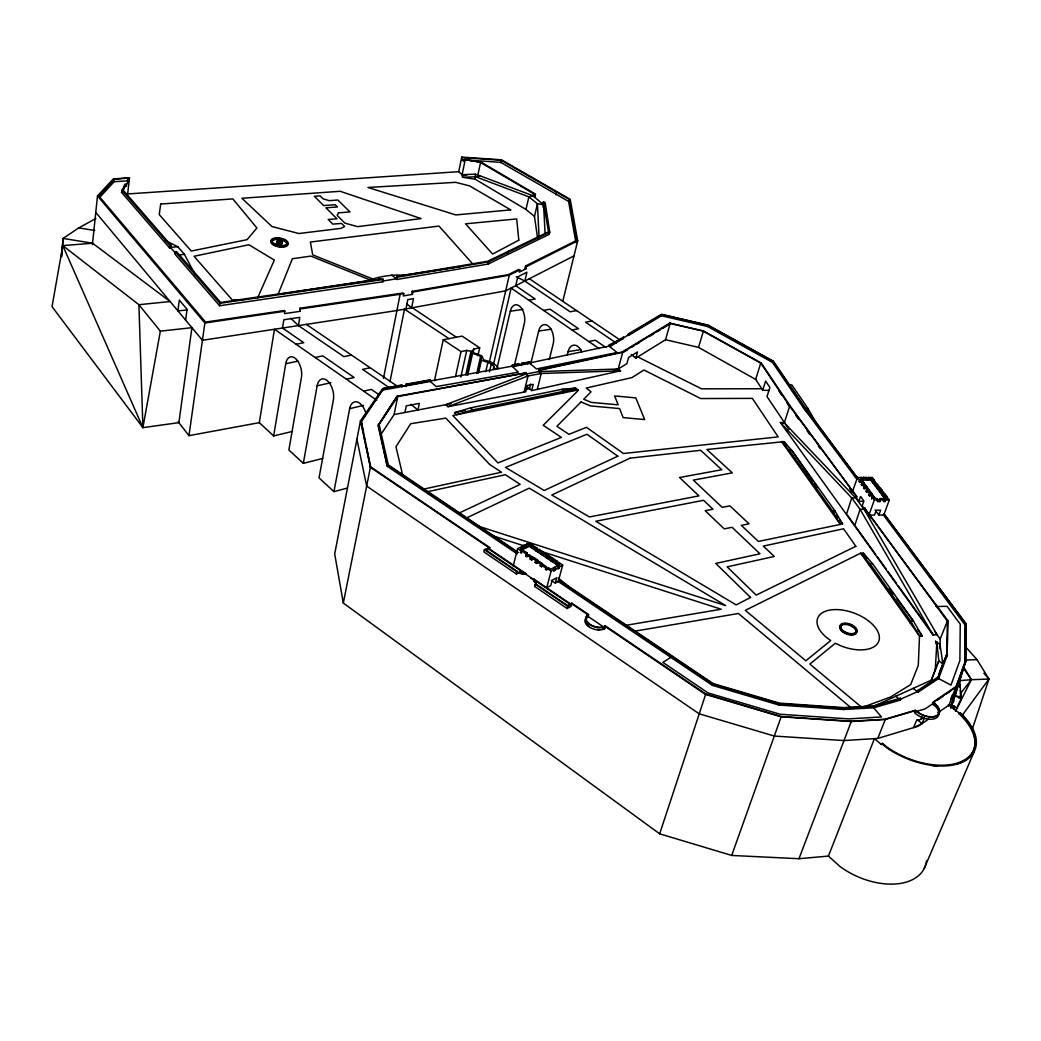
<?xml version="1.0" encoding="UTF-8"?>
<svg xmlns="http://www.w3.org/2000/svg" width="1041" height="1041" viewBox="0 0 1041 1041"><rect width="100%" height="100%" fill="white"/><g stroke="black" fill="none" stroke-linecap="round" stroke-linejoin="round"><path stroke-width="1.5" d="M965.111 625.081L964.89 662.167L965.619 623.585L883.926 513.825L883.471 515.035L965.111 625.081L965.619 623.832M965.723 624.457L965.514 661.803L951.045 707.633M948.689 706.11L965.84 661.035L966.035 623.715L883.926 513.825M947.336 638.406L946.985 655.986L948.156 621.165L864.472 508.099L864.043 509.309L937.134 634.776L932.957 634.893L780.555 422.75L784.289 422.815L855.702 497.949L864.043 509.309M558.835 579.707L713.189 683.586L779.397 703.143L843.77 707.594L873.724 705.902L900.361 698.225L900.4 700.072L899.84 699.539L917.355 691.705L917.876 690.404L938.331 676.871L946.711 654.425L947.375 621.061L864.472 508.099M939.945 648.621L940.192 639.005L947.375 621.061M478.535 372.886L481.397 360.264L480.682 356.178L472.627 353.263L471.026 351.298L466.758 350.414L460.994 351.585L443.245 339.769L434.5 380.642M930.732 681.504L935.286 669.48L936.874 642.089L935.586 641.282L936.757 643.989L937.004 643.377M951.071 704.913L950.784 705.668L951.071 704.913L955.404 707.06L950.719 705.772M61.419 256.177L63.124 238.428L78.713 227.901L95.876 218.532M61.653 256.75L63.124 238.428L92.545 243.204L170.138 301.539L138.908 304.701L62.798 245.624L52.05 306.653L142.903 427.643L178.883 422.646L191.921 327.681L160.353 331.142L138.908 304.701L142.903 427.643L62.798 245.624L92.545 243.204M92.389 244.726L97.49 195.942L113.378 178.844L129.487 177.842L127.666 193.938L458.717 171.687L462.1 174.68L466.706 175.395M99.819 197.283L114.081 181.72L114.328 179.39L129.487 177.842M126.247 184.179L123.189 190.165L171.14 245.429L170.841 247.81L169.592 247.927L121.55 192.39L124.777 184.27L126.247 184.179L125.987 186.495L129.175 178.466M127.457 180.874L127.718 178.558M169.592 247.927L169.891 245.533L121.81 190.061M175.33 251.805L175.018 254.199L219.612 305.755L382.893 281.786L383.335 279.469L382.711 278.832L220.601 302.437L176.58 251.701L175.33 251.805L219.963 303.308L219.612 305.755M185.61 320.094L187.068 309.307L179.325 300.107L177.907 310.856L187.432 309.958M292.508 431.403L273.653 435.932L259.3 422.659L188.968 435.659L204.869 322.996L97.49 195.942M950.836 707.958L955.612 692.421M259.3 422.659L274.46 329.255L376.673 400.225M114.328 179.39L98.973 196.124L205.545 322.085L284.453 310.504L284.674 313.614L300.159 311.324L299.951 308.227L403.023 293.002L403.778 293.627L403.322 295.956L412.47 294.356L412.288 291.376L412.47 294.356M273.653 435.932L285.741 363.712A14.027 7.664 77.2 0 1 295.618 358.638A14.027 7.664 77.2 0 1 301.422 377.519L288.877 450.011L303.321 463.362L322.801 458.417M299.951 308.227L300.159 311.324M351.194 355.124L343.855 356.647L298.416 325.599L299.808 317.375L283.855 319.769L282.488 328.032L303.777 342.723L296.06 344.259M954.727 696.754L955.131 695.583L961.455 697.431L960.934 699.279L961.272 698.446L959.399 678.927M303.321 463.362L317.141 385.795A14.262 7.938 76.7 0 1 327.447 380.811A14.262 7.938 76.7 0 1 333.354 400.03L319.027 477.884L333.94 491.651L347.46 488.034M952.996 700.242L955.078 695.922L956.757 686.566L965.514 661.803L955.131 695.583M142.903 427.643L160.353 331.142M333.94 491.651L349.659 408.671A14.509 8.237 76.2 0 1 356.998 401.904A14.509 8.237 76.2 0 1 365.664 412.535M401.722 384.975L401.865 386.601L401.722 384.975L382.815 388.384L360.472 420.824L334.695 553.968L343.309 603.038L659.669 833.815L731.693 855.442L798.954 858.721L828.597 856.066M363.309 433.056L361.253 420.967L383.439 388.722L402.125 385.352M543.402 202.11L548.542 231.805L487.695 261.265L396.712 276.516L396.257 278.832L396.894 279.469L488.112 264.063L549.245 234.342L549.752 232.182L545.198 202.748L544.378 202.032L543.402 202.11L542.908 204.231L543.883 204.153M396.894 279.469L396.712 276.516M383.452 378.43L400.134 294.265L403.778 293.627M360.993 422.256L383.439 388.722M525.744 372.483L525.822 374.07L538.926 371.598L618.198 369.021L620.501 370.83L531.704 390.596L533.226 384.35L527.266 385.521L525.757 391.754L447.955 406.693L445.808 404.689L525.822 374.07L526.121 372.847L397.115 396.205L378.065 425.574L387.291 466.342L517.247 553.89M343.309 603.038L370.401 467.318L360.472 420.824M361.253 420.967L370.895 468.528L370.232 465.444M389.985 381.605L404.494 309.164L448.983 338.637L462.1 336.126L479.68 347.824L477.884 355.749M405.925 308.904L407.786 299.626L413.485 298.611L411.611 307.876L406.745 303.816M952.983 707.529L950.914 706.917M397.115 396.205L378.95 424.234M380.759 434.722L394.084 414.565L397.74 396.556L526.121 372.847M387.291 466.342L378.312 424.286M406.029 384.194L406.172 385.821L406.029 384.194L430.154 379.835L430.245 381.461L436.218 386.588L518.301 372.197L512.159 366.185L512.445 364.975L518.678 363.843L518.795 365.417L518.678 363.843M404.91 412.496L406.289 405.847L419.315 403.387L417.922 410.011L410.87 404.272M534.84 586.551L535.699 583.936L567.501 605.537L571.782 603.155L571.353 606.174L567.137 608.517L534.84 586.551L535.959 582.387L533.786 578.991L571.418 604.496L571.782 603.155L588.49 614.476L588.178 616.519L586.695 617.625A10.67 6.194 16.2 0 0 585.862 620.709M458.717 171.687L461.749 157.113L501.463 159.793L570.208 199.299L577.703 240.848L562.7 301.539M464.507 159.52L480.552 162.487L533.526 193.639L534.488 194.472L533.994 196.58L534.957 196.502L535.451 194.394L534.41 193.496L480.981 162.084L464.507 159.52L464.065 161.615L461.918 159.728L461.749 157.113M537.624 238.532L534.488 216.411L525.965 209.462L475.19 179.234L462.516 177.282L462.1 174.68L465.158 160.093M383.192 389.985L430.245 381.461L430.154 379.835M475.19 179.234L475.269 174.185L462.1 174.68M477.754 175.591L480.552 162.487M575.946 242.631L568.594 201.42L500.708 162.331L501.163 160.249L462.347 157.646M500.825 162.682L501.463 159.793M455.477 376.686L460.994 351.585M460.864 377.024L466.758 350.414M488.112 264.063L488.619 261.838L549.752 232.182M465.782 374.838L471.026 351.298M466.628 374.695L471.547 352.652M467.682 375.346L472.627 353.263M472.874 353.719L473.941 348.956L479.68 347.824M476.791 373.381L480.682 356.178M477.936 372.782L481.489 357.102M507.839 254.264L508.542 251.18M472.38 411.494L472.757 409.855L470.545 407.864L454.514 412.678L456.713 414.695L472.757 409.855L563.806 391.312L577.898 389.946L561.567 389.412L470.545 407.864M485.744 371.741L487.891 362.359L481.397 360.264M489.413 361.826L509.283 275.188L519.823 269.905L519.303 272.13L526.03 268.747L526.551 266.522L577.703 240.848M525.965 209.462L528.867 196.853L533.031 195.747L543.571 204.804L545.081 233.197M489.491 371.845L491.3 363.999L487.891 362.359M493.343 365.118L511.131 288.071L599.161 348.67M532.836 196.58L533.526 193.639M493.174 369.542L493.902 366.393L491.3 363.999M496.947 368.644L510.285 311.22A12.739 7.326 81.8 0 1 519.888 306.405A12.739 7.326 81.8 0 1 524.3 323.686L514.683 364.207M534.488 216.411L537.429 203.763L528.867 196.853L475.724 176.788L462.516 177.282M501.163 160.249L569.102 199.325L576.48 240.471L525.51 266.015L524.989 268.24L526.03 268.747M576.545 310.582L570.169 311.793L524.846 281.044L526.915 272.208L517.793 276.828L515.724 285.702L535.165 299.014L528.737 300.185M543.025 207.107L544.066 202.683M512.445 364.975L512.536 366.549L529.791 363.361L536.453 368.917L617.118 352.548L608.998 346.067L529.414 362.997L529.7 361.8L521.502 363.335L521.619 364.897L521.502 363.335M555.829 194.797L556.519 191.882M527.813 363.777L528.099 362.567L530.077 362.151L529.414 362.997M486.173 550.559L489.452 548.919L489.777 547.592L484.403 549.648L483.857 551.873L516.128 573.825L519.043 573.07L522.647 574.307L524.456 573.084L526.278 573.89L489.452 548.919L488.385 548.828L570.26 604.366M568.594 201.42L569.102 199.325M530.741 363.816L538.665 331.064A12.947 7.586 81.4 0 1 548.659 326.327A12.947 7.586 81.4 0 1 553.174 343.92L549.297 359.574M524.117 392.08L528.021 375.983L525.822 374.07M530.663 383.999L529.518 388.67L531.704 390.596M780.555 422.75L851.759 497.936L856.353 497.949L856.782 496.739L790.314 406.224L761.27 363.036L703.456 330.934L669.766 323.087L622.18 351.988L538.835 370.023L538.548 371.234L541.229 373.485L620.501 370.83M538.926 371.598L538.835 370.023M537.286 389.503L541.229 373.485L528.021 375.983L447.955 406.693M513.2 566.07L517.598 548.672L520.617 547.137L521.84 548.477L521.411 550.129L529.114 546.213L529.544 544.547L531.417 545.796L533.33 545.419L532.901 547.085L530.988 547.462L531.417 545.796M567.267 354.76L568.061 351.624A13.169 7.86 80.9 0 1 574.294 345.144A13.169 7.86 80.9 0 1 581.802 351.754M532.445 557.026L530.52 557.416L530.103 559.017L532.029 558.627L532.445 557.026L528.867 554.619L527.436 555.347L527.032 556.948L525.835 556.154L527.214 552.966L523.805 550.676L521.866 551.053L521.346 553.122L520.409 552.498L521.97 549.921L520.682 549.062L521.84 548.477M521.931 546.148L521.424 548.178L522.868 549.388L523.376 547.358L526.616 545.718L524.911 544.638L521.931 546.148L523.376 547.358M521.97 549.921L520.409 552.498M516.128 573.825L517.156 571.353L485.392 549.765L489.777 547.592L371.156 467.214M516.596 573.578L517.156 571.353M563.402 392.899L563.806 391.312L561.567 389.412L575.582 388.072L578.367 390.323L543.181 425.288L561.385 437.402L497.975 462.933L452.796 415.502L577.898 389.946M519.043 573.07L519.264 572.186L524.456 573.084M533.33 545.419L529.296 542.725L526.564 544.105L526.147 545.783L527.852 546.85L529.544 544.547M526.108 547.748L526.616 545.718M525.835 556.154L527.214 552.966M522.647 574.307L522.881 573.422M532.38 548.399L532.771 546.889L534.397 546.317L537.507 548.399L535.842 550.702L537.507 548.399M530.103 559.017L531.587 560.019L532.094 558.054L533.513 557.312L537.585 560.045L536.635 563.415L535.139 562.413L535.647 560.448L537.585 560.045M542.608 551.626L541.164 554.267L542.608 551.626L539.095 549.284L537.716 550.025L537.286 551.678L538.665 550.936L537.117 549.895M533.786 578.991L533.643 581.008L535.725 583.285L535.959 582.387M533.643 581.008L533.877 580.11M542.348 555.061L542.79 553.357L544.365 552.745L548.047 555.204L546.252 557.664L548.047 555.204M555.4 570.325L553.552 569.271L554.033 567.475L557.208 565.797L558.457 567.15L553.747 571.197L554.215 569.453L552.953 568.087L550.845 569.206L548.555 567.67L547.15 568.425L546.681 570.169L545.51 569.388L546.447 566.746L542.999 564.43L541.645 566.785L540.214 565.823L540.643 564.183L542.114 563.467L538.483 561.034L537.065 561.776L540.643 564.183M535.126 586.174L535.699 583.936M540.214 565.823L541.684 565.107L542.114 563.467M541.645 566.785L542.999 564.43M547.514 558.51L547.969 556.753L549.336 555.998L552.719 558.249L551.157 560.943L552.719 558.249M545.51 569.388L546.447 566.746M549.336 555.998L548.867 557.755L547.605 556.909M608.998 346.067L609.31 344.896L623.598 337.401L623.286 338.559L610.56 346.159L609.375 346.419L609.31 344.896M557.351 561.307L555.634 563.949L557.351 561.307L553.929 559.017L552.12 561.593L553.448 560.813L552.25 560.019M554.215 569.453L551.118 571.093L546.707 587.749L550.754 585.562L552.172 580.201L556.74 577.768L555.308 583.116L551.288 580.41M610.56 346.159L610.872 344.987L623.598 337.401M555.308 583.116L558.262 581.529L562.687 565.042L558.692 562.374L557.208 563.051L556.766 564.703L529.114 546.213M558.249 564.027L558.692 562.374M557.208 563.051L559.603 564.651L558.028 565.484L557.586 567.137L559.199 568.308L559.642 566.655L562.687 565.042M558.457 567.15L557.976 568.959L559.199 568.308M623.286 338.559L623.038 337.128M613.487 370.075L618.198 369.021L622.7 352.3L670.131 323.478L703.248 331.181L760.737 363.114L789.69 406.198L856.782 496.739M622.726 338.286L627.879 335.215L628.191 334.057L661.438 314.239L708.127 325.117L773.398 361.201L804.459 406.68L857.68 478.17M627.879 335.215L661.79 314.629L707.919 325.365L772.864 361.279L803.834 406.654L857.368 478.157M567.137 608.517L567.748 606.278L571.964 603.923L588.555 615.179L587.072 616.272A10.67 6.181 16.2 0 0 590.065 624.366A10.67 6.181 16.2 0 0 602.752 626.903L605.758 626.175L705.785 693.944L781.127 716.507L851.109 721.218L884.993 719.201L915.182 710.3L918.513 712.656A14.288 7.912 23 0 0 936.158 715.844A14.288 7.912 23 0 0 935.612 704.653L932.931 702.207L956.354 686.357L951.019 706.162L954.116 707.333M631.223 354.447L635.83 358.104L637.508 351.975L628.556 357.479L626.89 363.647L618.198 369.021M628.439 335.488L661.477 315.761L661.79 314.629M669.766 323.087L669.441 324.232L662.649 328.357M587.332 617.014L588.49 614.476L587.514 617.651M635.83 358.104L665.563 339.717L670.131 323.478M603.832 627.671L604.222 626.318M604.327 627.476L604.717 626.122L705.46 694.399L781.166 716.807L851.265 721.53L885.24 719.5L915.468 710.587A14.756 8.172 23 0 0 935.234 716.598A14.756 8.172 23 0 0 935.937 704.562C933.048 699.864 930.576 704.51 935.078 705.954A14.275 7.912 23 0 1 938.136 714.946M585.016 619.772A11.36 6.597 16.2 0 0 591.47 628.244A11.36 6.597 16.2 0 0 604.587 628.725L605.758 626.175L604.847 627.827L587.592 616.116L588.178 616.519M769.208 390.479L762.754 390.18L755.649 379.405L698.524 347.369L703.456 330.934M807.009 410.479L806.619 411.65L803.457 407.825L772.513 362.424L707.594 326.497L707.919 325.365M950.823 707.542L951.266 705.395M951.071 706.774L950.914 707.464L951.097 706.657M755.649 379.405L760.737 363.114M760.906 364.181L761.27 363.036M671.289 656.025L670.859 657.378L662.883 662.362L708.049 692.929L780.177 714.256L848.623 718.889L881.454 716.95L873.685 707.789L843.574 709.507L778.993 705.056L712.434 685.381L557.976 581.32M762.754 390.18L765.629 381.058L769.898 387.46L766.996 396.608L789.039 429.399M772.513 362.424L772.864 361.279M834.44 512.562L834.96 510.936L791.902 450.467L784.016 441.657L706.878 449.517L732.304 472.861L693.319 480.122L722.22 507.37L729.884 505.848L749.013 523.792L741.322 525.38L758.382 541.45L842.559 523.974L834.96 510.936L832.475 510.936L789.416 450.441L781.544 441.631L784.003 441.657L786.814 445.6M784.289 422.815L789.69 406.198M789.937 407.382L790.314 406.224M659.669 833.815L705.785 693.944M803.834 406.654L803.457 407.825L856.951 479.354M712.434 685.381L712.877 684.028L558.327 579.993M971.787 730.6L988.95 679.031L977.044 659.643L965.15 646.357M852.228 492.328L857.498 477.455L861.87 477.481L862.078 480.083L861.87 477.481M778.993 705.056L779.475 703.703L844.082 708.166L874.193 706.462L900.92 698.758M863.64 484.755L864.225 483.128L862.468 480.786L860.191 480.877L859.619 482.504L859.463 480.096L857.498 477.455M860.152 480.07L860.686 478.587L862.612 478.587M861.336 481.658L861.87 480.174L860.686 478.587M855.702 497.949L856.131 496.739M863.405 477.364L863.132 480.083L863.405 477.364L866.554 477.377L867.569 478.496L866.997 480.109L865.969 478.99M862.56 485.6L861.31 484.794L861.896 483.167L860.191 480.877M864.225 483.128L862.534 483.18L861.31 484.794M861.909 485.6L862.482 484L864.694 483.818L866.515 486.264L865.956 487.852L863.601 487.878L864.173 486.277L862.482 484M731.693 855.442L781.166 716.807M863.132 501.346L858.838 501.333L860.569 496.492L863.913 501.033L862.169 505.887L866.984 512.445M965.423 660.892L955.82 687.646L956.354 686.357M950.875 707.164L951.253 705.525M864.251 487.878L864.824 486.277L866.515 486.264M865.435 487.188L864.238 488.723L864.785 487.175L867.14 487.162L869.105 489.804L868.558 491.339L866.099 491.222L866.646 489.673L864.785 487.175M868.532 477.442L868.285 480.122L868.532 477.442L872.267 477.468L874.245 480.07L874.258 482.412L872.97 482.959L874.687 481.215L876.626 483.792L876.197 484.989L874.7 485.249L875.13 484.052L873.399 481.762M866.58 488.697L867.14 487.162M866.75 491.222L867.296 489.673L869.105 489.804M875.104 509.999L878.825 515.048L883.783 515.035L889.261 500.083L887.57 497.845L885.995 498.053L885.449 499.55L870.836 480.135L871.408 478.561L868.845 478.548M868.168 490.91L866.984 492.406L867.517 490.91L869.69 490.649L871.655 493.291L871.122 494.787L868.754 494.8L869.3 493.304L867.517 490.91M871.408 478.561L872.54 480.07L871.968 481.632L873.685 481.645M951.032 706.032L951.318 705.017M953.946 706.618L953.946 707.763L950.967 706.54M869.404 494.8L869.951 493.304L871.655 493.291M865.123 508.099L864.681 509.309L860.074 509.322L851.759 497.936L846.593 513.968M870.692 494.501L869.547 495.867L870.042 494.501L872.358 494.423L874.128 496.791L873.633 498.171M874.258 482.412L874.687 481.215M875.182 485.9L875.715 484.416L877.446 484.468L879.255 486.85L878.721 488.32L879.476 489.335L877.498 488.984L878.149 487.214L880.113 487.565L881.922 489.96L881.285 491.729L879.567 491.729L880.205 489.96L878.149 487.214M879.931 501.58L879.02 500.422L879.684 498.587L880.608 499.732L879.931 501.58L877.797 501.567L878.344 500.057L874.895 497.611L872.905 497.26L871.707 498.769L871.629 496.635L870.042 494.501M871.864 495.789L872.358 494.423M871.707 498.769L872.28 496.635L874.128 496.791M876.912 485.939L877.446 484.468M877.003 488.32L877.537 486.85L875.715 484.416M868.91 515.061L874.336 500.044L872.905 497.26M877.797 501.567L876.873 500.422L877.42 498.912M880.061 492.38L880.582 490.936L882.56 491.287L884.134 493.369L883.614 494.826L881.896 494.813L882.417 493.369L880.582 490.936M882.039 492.731L882.56 491.287M882.807 496.023L883.484 494.15L884.902 493.759L887.231 496.843L885.24 496.492L883.484 494.15M885.24 496.492L884.564 498.353L886.542 498.704M879.684 498.587L883.64 498.587L883.562 501.58L885.058 501.58L885.266 498.938L886.672 498.938L885.995 498.053M878.825 515.048L880.608 510.194L876.288 510.194L874.518 515.048L869.769 515.061M885.058 501.58L885.266 498.938M869.274 565.276L869.873 563.649L860.686 553.174L745.304 610.338L805.851 660.775L830.731 640.527L826.359 637.326A32.648 17.658 20.7 0 1 834.739 609.597A32.648 17.658 20.7 0 1 879.229 635.869A32.648 17.658 20.7 0 1 840.594 645.732L835.324 643.234L809.833 664.093L861.961 707.529L890.667 696.976L910.706 684.575L918.292 665.342L919.502 636.103L910.745 621.191L869.873 563.649L872.501 563.623L913.464 621.126L922.235 636.025L919.502 636.103L860.686 553.174L863.301 553.148L872.501 563.623M937.381 678.81L942.86 663.95L940.049 644.535L936.874 642.089L938.787 660.788L931.591 680.02L874.05 706.136M947.505 654.698L938.566 678.563L918.045 692.174L913.178 688.387M843.574 709.507L844.082 708.166M850.601 722.558L851.109 721.218M798.954 858.721L851.265 721.53M874.193 706.462L873.685 707.789L900.4 700.072M910.094 622.856L910.745 621.191L913.464 621.126L897.03 599.03M356.907 439.198L366.653 486.082L699.097 713.762L774.296 736.052L844.017 740.567L877.823 738.407L885.24 719.5M926.477 860.946A58.712 35.993 24.6 0 1 839.931 866.476L828.428 856.079L874.427 738.616L881.324 744.497L882.508 743.365L887.609 747.542A59.949 33.663 23.2 0 0 962.222 761.127A59.949 33.663 23.2 0 0 959.477 712.994L960.27 712.747A61.133 34.327 23.2 0 1 963.081 761.843A61.133 34.327 23.2 0 1 886.997 747.985L881.662 743.612M882.508 743.365L881.324 744.497M899.84 699.539L900.361 698.225M278.077 294.421L292.378 258.741L310.83 256.112L370.739 280.198L279.678 294.174M936.588 642.765L936.705 644.952L935.586 641.282M918.045 692.174L918.565 690.873L939.086 677.275L938.566 678.563L950.993 685.108L959.893 660.449L960.244 624.171L947.011 606.291L935.989 606.539M947.648 622.427L948.156 621.165M916.145 710.769L915.625 712.083L915.156 711.38M935.286 669.48L938.787 660.788L942.86 663.95M939.346 672.642L946.711 654.425M924.291 718.056L922.053 723.586L913.595 727.62L916.392 720.697L920.986 719.318L922.092 716.585M933.035 702.623L932.515 703.924L925.215 708.869L916.692 711.38M965.111 624.847L966.035 623.715M932.853 704.197L933.387 702.896M962.378 669.441L965.84 661.035M950.745 698.875L952.502 694.594M954.129 706.162L953.998 707.412M950.927 705.121L954.142 706.436L953.79 707.294L954.467 706.839M950.732 705.447L954.298 706.904L953.049 708.583L954.259 708.843L950.927 706.787M955.82 709.988L955.469 710.834L961.272 698.446L955.078 695.922M957.369 763.782A59.936 33.676 23.2 0 0 959.125 713.84L959.477 712.994M959.125 713.84L960.27 712.747M924.187 868.532L974.181 751.68M257.621 297.869L274.343 260.081L248.89 244.739L194.042 256.281L232.455 300.185L243.178 299.808M955.56 711.198L971.357 679.708L963.784 667.19M121.55 192.39L124.517 186.599M952.593 703.117L954.077 700.827M397.74 396.556L379.093 424.442L388.293 464.924L518.132 552.303M962.313 715.219L988.95 679.031L983.888 673.202M960.362 693.644L971.357 679.708L988.95 679.031M473.941 348.956L472.08 351.077L472.588 352.405L481.892 355.905L483.688 359.861L490.858 361.943L496.765 365.885L498.496 368.696M928.663 719.045L918.188 726.241L877.823 738.407M937.928 712.695L949.158 704.991M920.986 719.318L923.562 717.561M933.296 702.454L956.757 686.566M937.603 699.981L942.808 696.455M946.711 693.813L950.615 691.172M280.068 239.885C275.683 240.315 283.777 241.473 279.912 239.885M623.221 352.326L627.307 349.854M631.38 347.369L634.099 345.716M636.819 344.064L639.538 342.411M650.417 335.801L653.123 334.148M657.209 331.663L659.929 330.01M536.635 563.415L538.054 562.674L535.139 562.413M531.587 560.019L533.005 559.277M573.981 255.891L505.692 290.842L396.907 310.53L202.435 340.277L95.772 212.364M954.142 708.231L953.218 708.153M466.446 517.976L529.257 488.164L725.746 605.628L476.96 525.731M459.094 513.057L520.175 484.364L505.366 474.722L426.628 491.925M602.101 629.154L604.587 628.725M362.841 282.462C376.074 277.27 390.232 273.965 404.507 275.41M279.665 240.172L280.198 240.315M475.724 176.788L479.914 175.76L533.031 195.747M349.659 408.671L363.452 405.417M317.141 385.795L330.882 382.724M363.595 391.143L371.377 389.412L379.379 394.929M346.393 379.197L354.148 377.519L322.84 355.892L315.111 357.479M539.212 370.388L622.7 352.3M422.75 489.309L501.502 472.211L489.725 464.533L445.782 418.105L410.688 423.726L395.97 446.771L402.555 474.683M370.141 367.759L362.528 369.386L389.061 387.512M285.741 363.712L297.895 361.136M609.688 345.248L610.872 344.987M516.817 572.68L519.264 572.186M454.514 412.678L465.47 410.453M571.249 388.944L575.582 388.072M588.79 341.513L595.296 340.212L605.992 347.525M443.245 339.769L448.983 338.637M572.043 329.997L578.536 328.722L550.038 309.203L543.584 310.413M591.939 320.979L585.536 322.216L616.285 343.062M525.067 389.542L529.518 388.67L525.861 385.521M394.084 414.565L451.013 403.687M406.419 384.571L430.506 380.212M512.823 365.339L519.082 364.207M521.905 363.699L528.099 362.567M401.475 386.224L426.875 381.631M429.881 381.084L521.216 364.545M412.288 291.376L508.359 274.616L518.691 269.437L519.823 269.905M412.939 292.027L509.283 275.188M875.13 484.052L876.626 483.792M633.175 631.458L738.42 613.474L851.161 707.841M397.35 277.153L488.619 261.838M625.992 625.303L721.218 609.232L542.062 551.652M568.061 351.624L580.8 349.607M401.54 275.54L441.449 269.502M444.65 269.02L447.838 268.539M451.026 268.058L454.227 267.576M457.415 267.095L460.616 266.613M538.665 331.064L551.327 329.19M219.963 303.308L383.335 279.469M204.869 322.996L285.078 311.194M300.576 308.917L400.134 294.265M510.285 311.22L522.855 309.45M178.61 254.889L184.465 254.381L195.591 275.527M169.891 245.533L171.14 245.429M184.465 254.381L177.803 246.743L170.438 247.368L175.369 253.041M960.062 680.606L971.357 679.708L963.172 667.658M534.488 194.472L535.451 194.394M114.081 181.72L128.915 180.77M965.931 660.02L977.044 659.643M781.544 441.631L840.061 523.987L842.559 523.974L839.853 520.175M761.817 388.748L701.556 388.827L637.756 356.92M880.608 499.732L884.238 499.732M874.336 500.044L878.344 500.057M885.605 500.083L889.261 500.083M876.873 500.422L879.02 500.422M882.963 500.435L884.72 500.435M880.205 489.96L881.922 489.96M882.417 493.369L884.134 493.369M859.463 480.096L870.836 480.135M872.54 480.07L874.245 480.07M858.929 481.593L860.113 480.109L861.87 480.174M877.537 486.85L879.255 486.85M863.718 478.47L867.569 478.496M861.336 478.964L862.833 478.977M789.416 450.441L791.902 450.467L812.722 480.851M780.321 422.503L784.55 422.581M804.654 408.215L807.881 408.358L817.159 424.689M788.714 384.858L791.889 385.014L807.881 408.358M461.918 159.728L500.708 162.331M280.107 239.209C275.462 239.807 284.31 241.213 279.925 239.079M475.269 174.185L479.914 175.76M78.713 227.901L94.718 230.49M543.571 204.804L537.429 203.763L539.056 236.893M958.696 697.821L961.103 698.264L960.257 690.547M661.477 315.761L707.594 326.497M665.563 339.717L698.524 347.369M915.273 711.81L915.182 710.3L914.597 712.786A14.743 8.172 23 0 0 931.383 719.266A14.743 8.172 23 0 0 938.448 711.615M712.877 684.028L779.475 703.703M491.105 535.282L525.08 546.2M535.881 549.674L538.978 550.663M374.396 279.639L312.69 254.85L310.4 242.032L439.003 226.079L472.315 263.477M950.797 705.343L955.404 707.06M951.006 706.292L954.168 706.982M525.51 266.015L526.551 266.522M516.206 276.763L524.846 281.044M634.828 357.31L636.09 357.948M165.376 240.51L177.803 246.743M554.033 567.475L555.881 568.516M955.222 707.49L954.233 706.878M526.564 544.105L528.281 545.185M412.327 307.746L456.374 337.219M537.716 550.025L541.593 552.615M542.79 553.357L546.694 555.959M547.969 556.753L551.613 559.186M552.602 559.798L556.115 562.153M532.771 546.889L536.232 549.206M542.179 553.278L543.923 554.45M521.866 551.053L526.369 554.072M532.094 558.054L535.647 560.448M517.598 548.672L520.838 550.845M547.15 568.425L551.118 571.093M526.681 555.035L530.52 557.416M541.684 565.107L542.647 565.757M541.997 565.445L545.861 568.048M529.362 278.728L619.551 339.613M387.551 465.028L517.585 552.563M917.876 690.404L918.565 690.873M306.314 324.389L398.261 386.862M370.401 467.318L488.71 547.501M521.19 571.483L525.185 574.19M530.507 577.807L534.488 580.514M533.617 580.553L536.219 582.322M484.403 549.648L516.7 571.587M535.425 584.313L567.748 606.278M558.028 565.484L559.642 566.655M948.39 704.575L959.919 713.606M931.591 680.02L933.66 681.647M895.65 696.182L898.799 698.706M917.004 719.513L922.053 723.586M391.767 275.123L396.257 278.832L382.255 281.148L382.893 281.786M558.523 578.093L570.754 588.568M533.916 195.604L534.957 196.502M378 277.387L380.134 279.261M290.699 318.221L298.416 325.599M178.102 421.657L188.968 435.659M863.601 487.878L864.238 488.723M866.099 491.222L866.984 492.406M868.754 494.8L869.547 495.867M889.3 588.633L893.165 593.838M795.623 415.151L798.473 419.029M807.009 430.675L809.859 434.552M818.395 446.199L820.295 448.788M849.703 488.893L851.603 491.482M856.001 497.481L858.838 501.333M869.443 515.789L871.343 518.392M934.48 631.106L940.192 639.005M847.504 515.23L854.817 525.406L860.074 509.322L932.957 634.893M855.767 526.72L875.676 554.424M877.576 557.065L886.099 568.933M887.999 571.574L896.535 583.441M898.422 586.083L928.767 628.283M930.654 630.924L933.504 634.88M836.235 515.1L838.044 517.637M863.301 553.148L866.737 557.989M917.524 629.402L922.235 636.025M814.53 483.492L817.237 487.461M779.045 391.182L781.765 395.229M787.204 403.335L789.026 406.042M832.475 510.936L840.061 523.987M493.902 366.393L495.113 369.477M960.166 695.154L961.103 698.264M363.96 436.14L365.287 442.308M365.938 445.392L369.568 462.36M545.9 212.624L546.382 215.721M959.229 681.282L959.919 687.463M605.237 626.474A11.373 6.584 16.2 0 1 589.648 624.626A11.373 6.584 16.2 0 1 587.97 614.776M937.434 766.007A59.936 33.676 23.2 0 1 932.593 765.603M599.72 629.519A10.67 6.194 16.2 0 1 597.079 629.415M589.414 626.617A10.67 6.194 16.2 0 1 586.239 623.351M850.263 625.094A8.979 4.854 20.7 0 1 855.325 634.177A8.979 4.854 20.7 0 1 841.284 630.716A8.979 4.854 20.7 0 1 845.852 624.014M287.902 243.698A8.679 3.852 9.9 0 1 280.641 247.12A8.679 3.852 9.9 0 1 270.92 242.462A8.679 3.852 9.9 0 1 278.207 239.053M282.592 239.911A8.679 3.852 9.9 0 1 287.29 242.644M280.628 240.9A2.811 1.249 9.9 0 1 281.669 243.074A2.811 1.249 9.9 0 1 277.14 242.189A2.811 1.249 9.9 0 1 279.209 240.627M272.365 243.464A7.742 3.448 9.9 0 1 277.687 239.443A7.742 3.448 9.9 0 1 287.056 243.958A7.742 3.448 9.9 0 1 278.507 246.418M276.555 245.923A7.742 3.448 9.9 0 1 273.38 244.388M281.604 242.592A2.811 1.249 9.9 0 1 281.317 244.258A2.811 1.249 9.9 0 1 277.557 243.763A2.811 1.249 9.9 0 1 277.192 242.006M160.678 204.036L159.247 214.589L191.271 251.05L247.094 239.651L256.906 227.979L232.82 198.909L160.678 204.036M338.455 212.832L337.206 215.474L344.883 223.112L357.57 226.652L421.098 218.584L340.16 191.284L241.876 198.271L272.026 226.574L298.91 233.522L340.954 228.369L344.662 226.483L341.565 223.412L332.808 224.127L328.214 219.508L336.959 218.818L325.937 207.836L337.479 206.964L335.202 204.726L323.686 205.584L314.356 196.294L320.108 195.877L323.074 198.831L329.242 200.653L337.831 200.015L349.971 211.935L338.455 212.832M280.042 242.019L279.157 241.902L280.042 242.019M581.008 401.969L556.883 426.303L568.998 434.344L586.473 427.304L623.455 453.512L778.174 436.882L752.331 398.378L700.736 398.56L643.924 370.01L631.926 377.597L586.265 388.033L591.028 391.858L583.702 399.237L591.301 402.386L618.133 404.832L614.645 395.944L635.817 397.896L644.665 419.549L623.156 417.623L619.59 408.566L590.598 405.938L581.008 401.969M605.524 626.981L604.483 626.929L605.524 626.981M588.256 615.283L588.334 615.986L588.256 615.283M518.795 240.185L492.627 254.069L465.535 223.815L516.687 218.935L518.795 240.185M750.548 597.456L736.195 604.912L595.816 521.242L703.586 500.305L712.968 509.205L705.212 510.741L724.25 528.893L732.044 527.293L759.969 553.786L715.766 563.441L750.548 597.456M855.832 546.304L756.182 595.114L727.152 566.851L774.296 556.454L763.313 546.096L843.574 528.776L855.832 546.304M630.026 458.17L551.808 495.022L589.427 516.948L698.94 495.893L679.565 477.52L721.764 469.738L700.684 450.298L630.026 458.17M617.834 456.192L544.183 490.48L505.484 467.409L586.994 434.253L617.834 456.192M510.689 209.879L455.828 214.94L367.967 187.471L455.672 182.331L469.621 185.91L510.689 209.879M844.954 631.861L843.275 630.742A8.159 4.411 20.7 0 1 845.513 623.624A8.159 4.411 20.7 0 1 856.314 630.846A8.159 4.411 20.7 0 1 844.954 631.861M844.641 632.694L842.976 631.575A8.159 4.411 20.7 0 1 845.201 624.47A8.159 4.411 20.7 0 1 856.001 631.692A8.159 4.411 20.7 0 1 844.641 632.694M842.598 630.82A8.979 4.854 20.7 0 0 856.847 632.017A8.979 4.854 20.7 0 0 846.125 623.169A8.979 4.854 20.7 0 0 842.598 630.82M274.473 244.362A8.679 3.852 9.9 0 0 288.11 243.581A8.679 3.852 9.9 0 0 276.19 237.895A8.679 3.852 9.9 0 0 274.473 244.362M275.019 244.101A7.755 3.435 9.9 0 0 287.199 243.412A7.755 3.435 9.9 0 0 276.555 238.324A7.755 3.435 9.9 0 0 275.019 244.101"/></g></svg>
